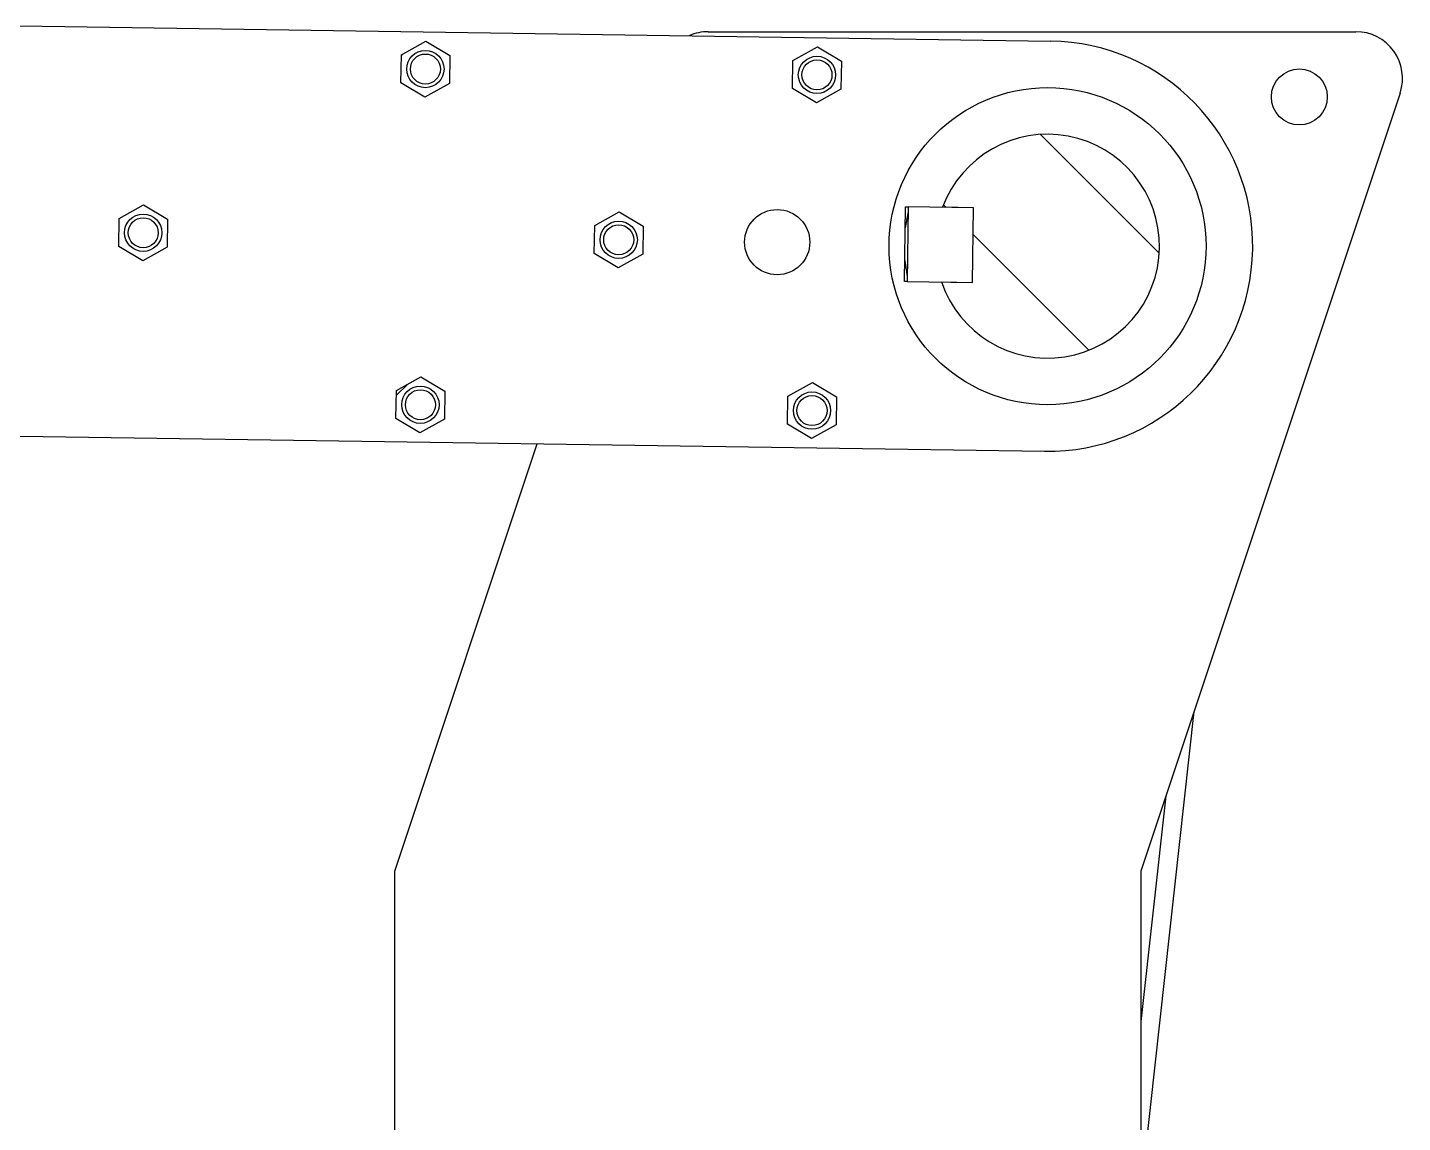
# Model space of a CAD drawing. Header units: millimetres. Extents: x -117 to 822, y -67 to 297.
# Drawn here: x 296.78 to 333.65, y 233.3 to 262.65 of the extents above; entities that cross this region are included whole.
import ezdxf

# ---------------------------------------------------------------- set-up
doc = ezdxf.new("R2010")
doc.units = ezdxf.units.MM
doc.layers.add('KHUNGTEN', color=7, linetype='Continuous', lineweight=35)

msp = doc.modelspace()

# ---------------------------------------------------------------- hatches: boundary and pattern name
at = {"layer": 'KHUNGTEN', "linetype": 'Continuous', "lineweight": 18}
h = msp.add_hatch(dxfattribs=at)
h.set_pattern_fill('ANSI32', color=256, style=0)
h.paths.add_polyline_path([(308.0923, 261.1536), (308.1034, 261.9035), (307.4596, 262.2881), (306.8045, 261.9228), (306.7934, 261.1729), (307.4373, 260.7883)], flags=0)
edge = h.paths.add_edge_path(flags=0)
edge.add_arc((307.4484, 261.5382), 0.5, 0, 360)
h = msp.add_hatch(dxfattribs=at)
h.set_pattern_fill('ANSI32', color=256, style=0)
h.paths.add_polyline_path([(318.5912, 260.9977), (318.6023, 261.7476), (317.9584, 262.1322), (317.3034, 261.7669), (317.2923, 261.017), (317.9361, 260.6324)], flags=0)
edge = h.paths.add_edge_path(flags=0)
edge.add_arc((317.9473, 261.3823), 0.5, 0, 360)
h = msp.add_hatch(dxfattribs=at)
h.set_pattern_fill('ANSI32', color=256, angle=90, style=0)
edge = h.paths.add_edge_path(flags=0)
edge.add_arc((324.1298, 256.79), 3, 198.62043, 519.67799)
edge.add_line((321.3165, 257.8319), (322.1448, 257.8196))
edge.add_line((322.1448, 257.8196), (322.1151, 255.8198))
edge.add_line((322.1151, 255.8198), (321.2868, 255.8321))
h = msp.add_hatch(dxfattribs=at)
h.set_pattern_fill('ANSI32', color=256, style=0)
h.paths.add_polyline_path([(300.5263, 256.7654), (300.5375, 257.5154), (299.8936, 257.9), (299.2386, 257.5346), (299.2274, 256.7847), (299.8713, 256.4001)], flags=0)
edge = h.paths.add_edge_path(flags=0)
edge.add_arc((299.8824, 257.15), 0.5, 0, 360)
h = msp.add_hatch(dxfattribs=at)
h.set_pattern_fill('ANSI32', color=256, style=0)
h.paths.add_polyline_path([(313.2749, 256.5761), (313.286, 257.326), (312.6422, 257.7106), (311.9872, 257.3453), (311.976, 256.5954), (312.6199, 256.2108)], flags=0)
edge = h.paths.add_edge_path(flags=0)
edge.add_arc((312.631, 256.9607), 0.5, 0, 360)
h = msp.add_hatch(dxfattribs=at)
h.set_pattern_fill('ANSI32', color=256, style=0)
h.paths.add_polyline_path([(322.1151, 255.8198), (322.1448, 257.8196), (320.395, 257.8455), (320.3653, 255.8458)], flags=0)
h = msp.add_hatch(dxfattribs=at)
h.set_pattern_fill('ANSI32', color=256, style=0)
h.paths.add_polyline_path([(307.9587, 252.1546), (307.9698, 252.9045), (307.3259, 253.2891), (306.6709, 252.9238), (306.6598, 252.1739), (307.3037, 251.7893)], flags=0)
edge = h.paths.add_edge_path(flags=0)
edge.add_arc((307.3148, 252.5392), 0.5, 0, 360)
h = msp.add_hatch(dxfattribs=at)
h.set_pattern_fill('ANSI32', color=256, style=0)
h.paths.add_polyline_path([(318.4575, 251.9987), (318.4686, 252.7486), (317.8248, 253.1332), (317.1698, 252.7679), (317.1586, 252.018), (317.8025, 251.6334)], flags=0)
edge = h.paths.add_edge_path(flags=0)
edge.add_arc((317.8136, 252.3833), 0.5, 0, 360)

# ---------------------------------------------------------------- linework, layer by layer
at = {"color": 7, "linetype": 'Continuous', "lineweight": 25}
for p, q in [((275.7168, 263.0095), (324.2114, 262.2894)), ((315.0307, 262.54), (332.3955, 262.54)), ((306.8045, 261.9228), (307.4596, 262.2881)), ((307.4596, 262.2881), (308.1034, 261.9035)), ((317.3034, 261.7669), (317.9584, 262.1322)), ((317.9584, 262.1322), (318.6023, 261.7476)), ((306.7934, 261.1729), (306.8045, 261.9228)), ((308.1034, 261.9035), (308.0923, 261.1536)), ((317.2923, 261.017), (317.3034, 261.7669)), ((318.6023, 261.7476), (318.5912, 260.9977)), ((307.4373, 260.7883), (306.7934, 261.1729)), ((308.0923, 261.1536), (307.4373, 260.7883)), ((317.9361, 260.6324), (317.2923, 261.017)), ((318.5912, 260.9977), (317.9361, 260.6324)), ((333.5813, 260.8947), (326.6298, 240.04)), ((299.2386, 257.5346), (299.8936, 257.9)), ((299.8936, 257.9), (300.5375, 257.5154)), ((311.9872, 257.3453), (312.6422, 257.7106)), ((312.6422, 257.7106), (313.286, 257.326)), ((320.2903, 255.8469), (320.32, 257.8467)), ((320.32, 257.8467), (320.395, 257.8455)), ((320.395, 257.8455), (320.3653, 255.8458)), ((322.1448, 257.8196), (320.395, 257.8455)), ((322.1448, 257.8196), (321.3165, 257.8319)), ((322.1151, 255.8198), (322.1448, 257.8196)), ((299.2274, 256.7847), (299.2386, 257.5346)), ((300.5375, 257.5154), (300.5263, 256.7654)), ((311.976, 256.5954), (311.9872, 257.3453)), ((313.286, 257.326), (313.2749, 256.5761)), ((299.8713, 256.4001), (299.2274, 256.7847)), ((300.5263, 256.7654), (299.8713, 256.4001)), ((312.6199, 256.2108), (311.976, 256.5954)), ((313.2749, 256.5761), (312.6199, 256.2108)), ((320.3653, 255.8458), (320.2903, 255.8469)), ((320.3653, 255.8458), (322.1151, 255.8198)), ((321.2868, 255.8321), (322.1151, 255.8198)), ((306.6709, 252.9238), (307.3259, 253.2891)), ((307.3259, 253.2891), (307.9698, 252.9045)), ((306.6598, 252.1739), (306.6709, 252.9238)), ((307.9698, 252.9045), (307.9587, 252.1546)), ((317.1698, 252.7679), (317.8248, 253.1332)), ((317.8248, 253.1332), (318.4686, 252.7486)), ((317.1586, 252.018), (317.1698, 252.7679)), ((318.4686, 252.7486), (318.4575, 251.9987)), ((307.3037, 251.7893), (306.6598, 252.1739)), ((307.9587, 252.1546), (307.3037, 251.7893)), ((275.5534, 252.0107), (324.0481, 251.2906)), ((317.8025, 251.6334), (317.1586, 252.018)), ((318.4575, 251.9987), (317.8025, 251.6334)), ((306.6298, 240.04), (310.4473, 251.4925)), ((328.0553, 244.3165), (326.6298, 231.4726)), ((327.3011, 242.054), (326.6298, 236.0052)), ((306.6298, 221.79), (306.6298, 240.04)), ((326.6298, 240.04), (326.6298, 221.79))]:
    msp.add_line(p, q, dxfattribs=at)
at = {"color": 8, "linetype": 'Continuous', "lineweight": 25}
msp.add_line((320.2987, 256.4088), (320.3672, 255.974), dxfattribs=at)
at = {"color": 8, "linetype": 'Continuous', "lineweight": 25, "flags": 128}
msp.add_lwpolyline([(320.3931, 257.7173), (320.381, 257.6672), (320.3117, 257.2848)], dxfattribs=at)
at = {"color": 7, "linetype": 'Continuous', "lineweight": 25}
for centre, radius in [((307.4484, 261.5382), 0.5), ((307.4484, 261.5382), 0.4025), ((317.9473, 261.3823), 0.5), ((317.9473, 261.3823), 0.4025), ((330.8798, 260.79), 0.75), ((324.1298, 256.79), 4.25), ((316.8806, 256.8976), 0.875), ((299.8824, 257.15), 0.5), ((299.8824, 257.15), 0.4025), ((312.631, 256.9607), 0.5), ((312.631, 256.9607), 0.4025), ((307.3148, 252.5392), 0.5), ((307.3148, 252.5392), 0.4025), ((317.8136, 252.3833), 0.5), ((317.8136, 252.3833), 0.4025)]:
    msp.add_circle(centre, radius, dxfattribs=at)
for centre, radius, start, end in [((315.0307, 261.29), 1.25, 90, 113.85259), ((332.3955, 261.29), 1.25, 341.56505, 90), ((324.1298, 256.79), 5.5, 269.14921, 89.14921), ((324.1298, 256.79), 3, 198.62043, 159.67799)]:
    msp.add_arc(centre, radius, start, end, dxfattribs=at)

doc.saveas('drawing.dxf')
